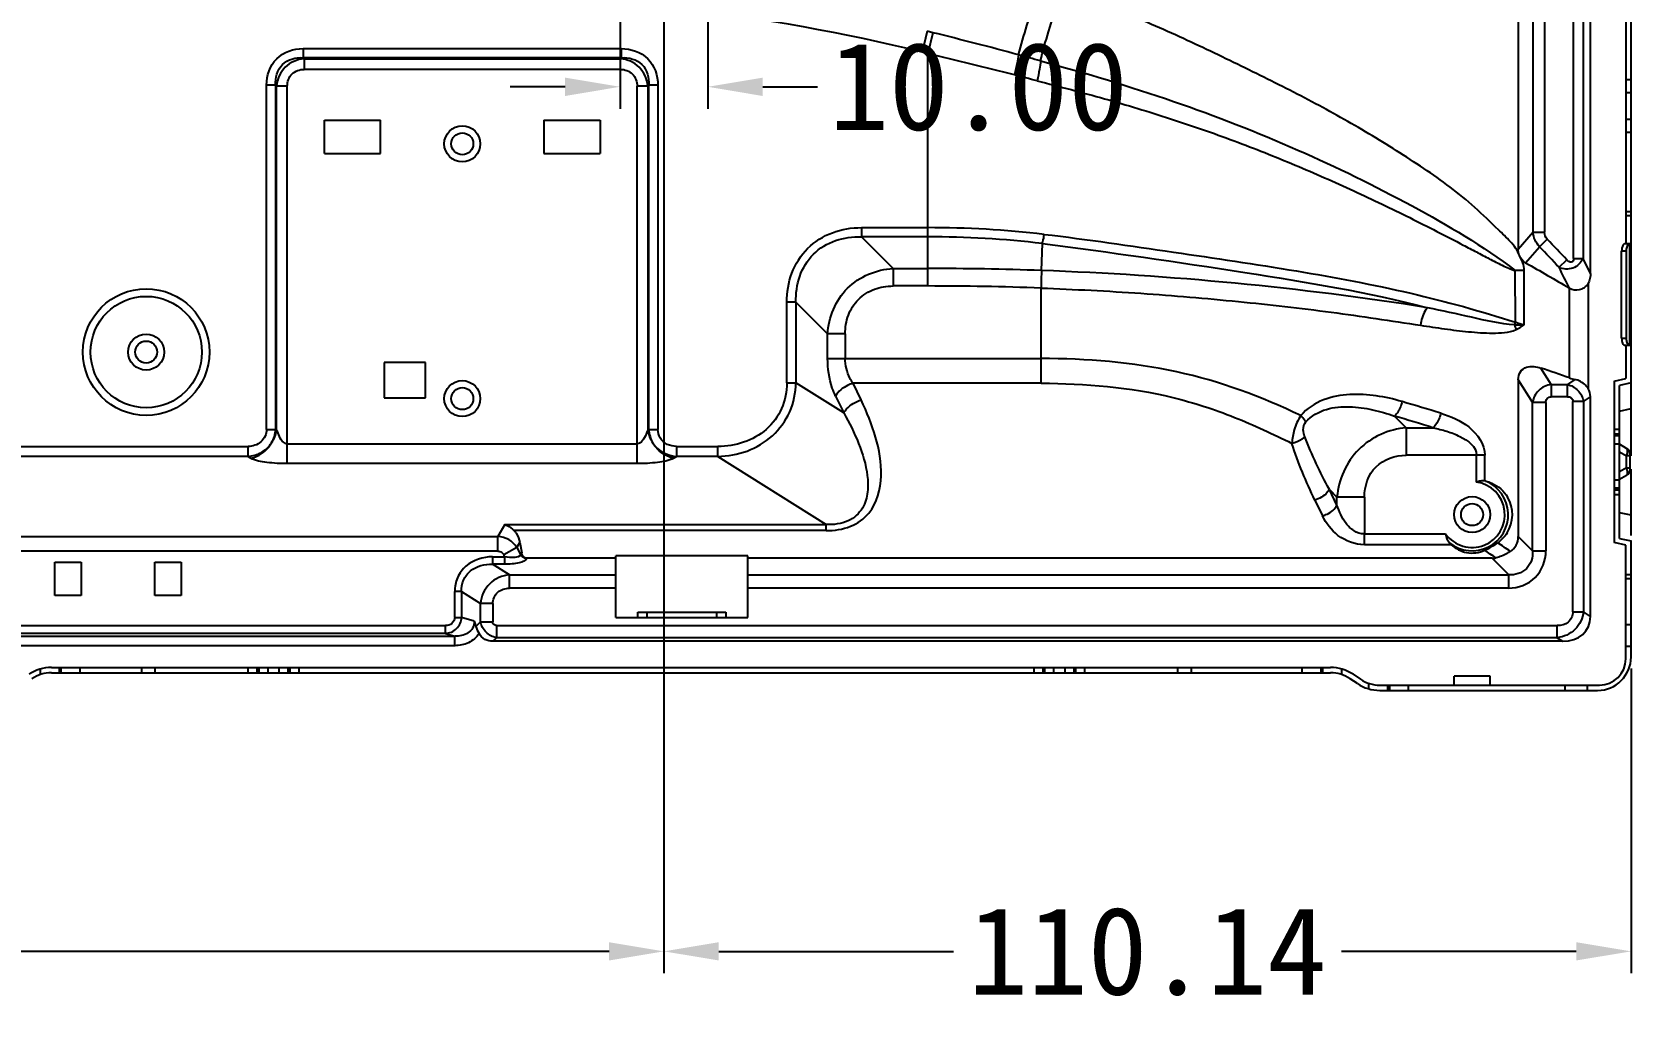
# Model space of a CAD drawing. Header units: millimetres. Extents: x 7835 to 8931, y -815 to 22.
# Drawn here: x 8749.3 to 8931.4, y -685 to -573.8 of the extents above; entities that cross this region are included whole.
import ezdxf

# ---------------------------------------------------------------- set-up
doc = ezdxf.new("R2010")
doc.units = ezdxf.units.MM
doc.header["$LTSCALE"] = 46.255
doc.header["$PDMODE"] = 3
doc.header["$PDSIZE"] = 0.3125
doc.layers.get('0').update_dxf_attribs({"linetype": 'CONTINUOUS'})
doc.layers.get('Defpoints').update_dxf_attribs({"linetype": 'CONTINUOUS'})
doc.styles.get("Standard").update_dxf_attribs({"font": 'simfang.ttf'})
doc.dimstyles.new('001', dxfattribs={"dimscale": 2.5, "dimtxt": 4, "dimasz": 2.5, "dimexe": 1, "dimexo": 1, "dimgap": 0.5, "dimtad": 0, "dimzin": 0, "dimdsep": 46, "dimtxsty": 'Standard', "dimcen": 0, "dimclrd": 2, "dimclre": 2, "dimclrt": 5, "dimadec": 0, "dimazin": 0, "dimtp": 0.01, "dimtm": 0.01, "dimtfac": 1, "dimtofl": 0, "dimtmove": 0, "dimatfit": 3, "dimldrblk": 'CLOSED', "dimfxl": 1, "dimtolj": 1, "dimtzin": 0, "dimarcsym": 0})

# ---------------------------------------------------------------- blocks, each defined once
blk = doc.blocks.new('*D429')
at = {"color": 2, "lineweight": -2, "transparency": 16777216}
for p, q in [((8821.24, -542.12), (8821.24, -680.92)), ((8931.38, -646.22), (8931.38, -680.92)), ((8827.49, -678.42), (8854.2, -678.42)), ((8925.13, -678.42), (8898.41, -678.42))]:
    blk.add_line(p, q, dxfattribs=at)
at = {"color": 2, "transparency": 16777216}
for points in [[(8827.49, -677.38), (8827.49, -679.46), (8821.24, -678.42)], [(8925.13, -677.38), (8925.13, -679.46), (8931.38, -678.42)]]:
    blk.add_solid(points, dxfattribs=at)
at = {"layer": 'Defpoints', "color": 0, "transparency": 16777216}
for p in [(8821.24, -539.62), (8931.38, -643.72), (8821.24, -678.42)]:
    blk.add_point(p, dxfattribs=at)
at = {"color": 5, "transparency": 16777216, "insert": (8876.31, -678.42), "char_height": 10, "attachment_point": 5}
blk.add_mtext('\\A1;110.14', dxfattribs=at)
blk = doc.blocks.new('_CLOSED')
at = {"color": 0, "linetype": 'ByBlock'}
for p, q in [((0, 0), (-1, 0.167)), ((-1, 0.167), (-1, -0.167)), ((-1, -0.167), (0, 0)), ((-1, 0), (0, 0))]:
    blk.add_line(p, q, dxfattribs=at)
blk = doc.blocks.new('*D430')
at = {"color": 2, "lineweight": -2, "transparency": 16777216}
for p, q in [((8622.28, -542.12), (8622.28, -680.92)), ((8821.24, -542.12), (8821.24, -680.92)), ((8628.53, -678.42), (8699.76, -678.42)), ((8814.99, -678.42), (8743.75, -678.42))]:
    blk.add_line(p, q, dxfattribs=at)
at = {"color": 2, "transparency": 16777216}
for points in [[(8628.53, -677.38), (8628.53, -679.46), (8622.28, -678.42)], [(8814.99, -677.38), (8814.99, -679.46), (8821.24, -678.42)]]:
    blk.add_solid(points, dxfattribs=at)
at = {"layer": 'Defpoints', "color": 0, "transparency": 16777216}
for p in [(8622.28, -539.62), (8821.24, -539.62), (8622.28, -678.42)]:
    blk.add_point(p, dxfattribs=at)
at = {"color": 5, "transparency": 16777216, "insert": (8721.76, -678.42), "char_height": 10, "attachment_point": 5}
blk.add_mtext('\\A1;198.96', dxfattribs=at)
blk = doc.blocks.new('*D438')
at = {"color": 2, "lineweight": -2, "transparency": 16777216}
for p, q in [((8816.24, -542.12), (8816.24, -582.53)), ((8826.24, -542.12), (8826.24, -582.53)), ((8809.99, -580.03), (8803.74, -580.03)), ((8832.49, -580.03), (8838.74, -580.03))]:
    blk.add_line(p, q, dxfattribs=at)
at = {"color": 2, "transparency": 16777216}
for points in [[(8809.99, -578.99), (8809.99, -581.08), (8816.24, -580.03)], [(8832.49, -578.99), (8832.49, -581.08), (8826.24, -580.03)]]:
    blk.add_solid(points, dxfattribs=at)
at = {"layer": 'Defpoints', "color": 0, "transparency": 16777216}
for p in [(8816.24, -539.62), (8826.24, -539.62), (8826.24, -580.03)]:
    blk.add_point(p, dxfattribs=at)
at = {"color": 5, "transparency": 16777216, "insert": (8857.07, -580.03), "char_height": 10, "attachment_point": 5}
blk.add_mtext('\\A1;10.00', dxfattribs=at)

msp = doc.modelspace()

# ---------------------------------------------------------------- linework, layer by layer
at = {"color": 7, "linetype": 'Continuous'}
for p, q in [((8924.842, -599.567), (8924.842, -28.178)), ((8925.915, -28.178), (8925.915, -599.567)), ((8926.754, -601.263), (8926.754, -27.339)), ((8920.22, -596.584), (8920.22, -33.97)), ((8921.536, -33.97), (8921.536, -596.584)), ((8918.532, -86.704), (8918.532, -598.537)), ((8930.775, -572.597), (8930.775, -597.92)), ((8931.375, -622.048), (8931.375, -572.12)), ((8851.22, -573.72), (8850.648, -576.082)), ((8851.857, -573.875), (8851.221, -573.718)), ((8851.857, -573.874), (8851.275, -576.236)), ((8780.134, -575.681), (8816.399, -575.681)), ((8780.134, -575.681), (8780.134, -576.72)), ((8816.399, -576.72), (8780.134, -576.72)), ((8780.25, -576.835), (8780.134, -576.72)), ((8780.25, -576.835), (8816.284, -576.835)), ((8780.25, -576.835), (8780.25, -578.048)), ((8816.284, -576.835), (8816.399, -576.72)), ((8816.284, -578.048), (8816.284, -576.835)), ((8816.399, -576.72), (8816.399, -575.681)), ((8851.275, -602.701), (8851.275, -576.236)), ((8816.284, -578.048), (8780.25, -578.048)), ((8777.017, -579.838), (8775.978, -579.838)), ((8775.978, -619.019), (8775.978, -579.838)), ((8777.132, -579.953), (8777.017, -579.838)), ((8777.017, -579.838), (8777.017, -619.019)), ((8778.345, -579.953), (8777.132, -579.953)), ((8777.132, -619.092), (8777.132, -579.953)), ((8778.345, -622.92), (8778.345, -579.953)), ((8819.401, -579.953), (8818.189, -579.953)), ((8818.189, -622.92), (8818.189, -579.953)), ((8819.401, -579.953), (8819.517, -579.838)), ((8819.401, -579.953), (8819.401, -619.091)), ((8820.556, -579.838), (8819.517, -579.838)), ((8819.517, -619.019), (8819.517, -579.838)), ((8820.556, -579.838), (8820.556, -619.019)), ((8930.775, -579.22), (8931.375, -579.22)), ((8931.375, -580.72), (8930.775, -580.72)), ((8782.575, -583.82), (8788.975, -583.82)), ((8782.575, -587.62), (8782.575, -583.82)), ((8788.975, -587.62), (8788.975, -583.82)), ((8807.575, -583.82), (8813.975, -583.82)), ((8807.575, -583.82), (8807.575, -587.62)), ((8813.975, -583.82), (8813.975, -587.62)), ((8930.775, -583.72), (8931.375, -583.72)), ((8931.375, -585.22), (8930.775, -585.22)), ((8782.575, -587.62), (8788.975, -587.62)), ((8807.575, -587.62), (8813.975, -587.62)), ((8930.775, -594.22), (8931.375, -594.22)), ((8931.375, -594.72), (8930.775, -594.72)), ((8843.723, -596.062), (8851.275, -596.062)), ((8843.723, -596.062), (8843.723, -597.101)), ((8851.275, -597.101), (8843.723, -597.101)), ((8847.332, -600.709), (8843.723, -597.101)), ((8920.22, -596.584), (8918.532, -598.537)), ((8920.22, -596.584), (8921.536, -596.584)), ((8864.228, -600.941), (8864.338, -597.864)), ((8919.374, -600.056), (8920.955, -598.226)), ((8920.955, -598.226), (8921.841, -597.38)), ((8930.862, -598.72), (8930.31, -598.72)), ((8930.31, -608.62), (8930.31, -598.72)), ((8931.375, -597.92), (8930.648, -597.92)), ((8930.862, -608.62), (8930.862, -598.72)), ((8931.23, -609.439), (8931.23, -597.9)), ((8847.332, -600.709), (8851.275, -600.709)), ((8847.332, -600.709), (8847.332, -602.701)), ((8918.203, -606.829), (8918.197, -600.928)), ((8919.215, -607.128), (8919.218, -600.928)), ((8923.185, -600.575), (8924.075, -599.734)), ((8924.842, -599.567), (8925.915, -599.567)), ((8926.754, -601.263), (8925.915, -599.567)), ((8851.275, -602.701), (8847.332, -602.701)), ((8926.501, -602.422), (8926.501, -614.372)), ((8836.275, -604.549), (8835.236, -604.549)), ((8835.236, -613.726), (8835.236, -604.549)), ((8836.275, -604.549), (8839.884, -608.157)), ((8836.275, -604.549), (8836.275, -613.726)), ((8864.192, -613.77), (8864.192, -602.933)), ((8924.386, -613.168), (8924.367, -602.937)), ((8841.876, -608.157), (8839.884, -608.157)), ((8839.884, -610.941), (8839.884, -608.157)), ((8841.876, -608.157), (8841.876, -610.941)), ((8930.31, -608.62), (8930.862, -608.62)), ((8930.648, -609.42), (8931.353, -609.42)), ((8930.775, -609.42), (8930.775, -613.243)), ((8794.075, -611.42), (8789.375, -611.42)), ((8789.375, -611.42), (8789.375, -615.42)), ((8794.075, -615.42), (8794.075, -611.42)), ((8839.884, -610.941), (8864.192, -610.941)), ((8918.532, -613.366), (8920.172, -615.967)), ((8918.532, -613.366), (8918.532, -631.219)), ((8922.293, -613.912), (8921.113, -612.04)), ((8924.967, -613.335), (8924.129, -613.912)), ((8929.475, -613.543), (8930.775, -613.243)), ((8929.475, -613.543), (8929.475, -631.897)), ((8789.375, -615.42), (8794.075, -615.42)), ((8835.236, -613.726), (8836.275, -613.726)), ((8841.712, -617.152), (8836.275, -613.726)), ((8840.789, -615.248), (8841.712, -617.152)), ((8864.192, -613.77), (8842.781, -613.77)), ((8843.703, -615.674), (8842.781, -613.77)), ((8922.293, -613.912), (8924.129, -613.912)), ((8922.293, -613.912), (8922.293, -615.297)), ((8924.129, -615.297), (8922.293, -615.297)), ((8924.129, -615.297), (8924.129, -613.912)), ((8925.975, -615.846), (8926.754, -615.31)), ((8926.754, -640.311), (8926.754, -615.31)), ((8931.375, -613.72), (8930.075, -614.02)), ((8930.075, -631.42), (8930.075, -614.02)), ((8921.676, -615.967), (8920.172, -615.967)), ((8920.172, -632.859), (8920.172, -615.967)), ((8921.676, -615.967), (8921.676, -632.859)), ((8925.975, -615.846), (8924.749, -615.846)), ((8924.749, -639.775), (8924.749, -615.846)), ((8925.975, -615.846), (8925.975, -639.775)), ((8930.075, -616.943), (8931.375, -616.643)), ((8775.978, -619.019), (8777.017, -619.019)), ((8777.132, -619.092), (8777.017, -619.019)), ((8819.517, -619.019), (8819.401, -619.091)), ((8819.517, -619.019), (8820.556, -619.019)), ((8905.771, -618.834), (8904.442, -617.505)), ((8905.771, -618.834), (8908.815, -618.834)), ((8905.771, -618.834), (8905.771, -621.952)), ((8929.475, -618.977), (8930.075, -618.977)), ((8718.463, -620.959), (8773.872, -620.959)), ((8773.872, -622.087), (8773.872, -620.959)), ((8778.345, -620.665), (8818.189, -620.665)), ((8822.662, -620.959), (8827.387, -620.959)), ((8822.662, -620.959), (8822.662, -622.087)), ((8827.387, -622.087), (8827.387, -620.959)), ((8930.075, -619.557), (8929.475, -619.557)), ((8929.475, -619.721), (8930.075, -619.721)), ((8930.075, -620.687), (8929.475, -620.687)), ((8930.875, -621.182), (8930.075, -620.72)), ((8773.872, -622.087), (8718.463, -622.087)), ((8773.872, -622.087), (8774.188, -622.286)), ((8822.346, -622.286), (8822.662, -622.087)), ((8827.387, -622.087), (8822.662, -622.087)), ((8827.387, -622.087), (8839.703, -629.851)), ((8914.716, -621.952), (8905.771, -621.952)), ((8913.779, -625.021), (8913.779, -621.952)), ((8914.716, -624.879), (8914.716, -621.952)), ((8930.075, -621.586), (8930.875, -622.048)), ((8931.275, -622.048), (8930.875, -622.048)), ((8930.875, -623.392), (8930.875, -622.048)), ((8931.275, -623.565), (8931.275, -621.875)), ((8818.189, -622.92), (8778.345, -622.92)), ((8930.875, -623.392), (8930.075, -623.854)), ((8930.875, -624.258), (8930.075, -624.72)), ((8930.875, -623.392), (8931.275, -623.392)), ((8931.375, -631.093), (8931.375, -623.565)), ((8897.019, -625.844), (8897.89, -626.715)), ((8897.89, -627.642), (8897.019, -625.844)), ((8929.475, -624.753), (8930.075, -624.753)), ((8930.075, -625.718), (8929.475, -625.718)), ((8929.475, -625.883), (8930.075, -625.883)), ((8895.373, -627.065), (8896.244, -628.863)), ((8901.007, -626.715), (8897.89, -626.715)), ((8897.89, -627.642), (8897.89, -626.715)), ((8901.007, -626.715), (8901.007, -630.919)), ((8930.075, -626.463), (8929.475, -626.463)), ((8803.128, -629.851), (8802.328, -631.196)), ((8803.128, -629.851), (8839.703, -629.851)), ((8839.703, -630.534), (8839.703, -629.851)), ((8931.375, -628.797), (8930.075, -628.497)), ((7964.223, -631.196), (8802.328, -631.196)), ((8802.328, -632.887), (8802.328, -631.196)), ((8839.703, -630.534), (8804.147, -630.534)), ((8804.475, -632.474), (8804.816, -631.902)), ((8804.816, -631.902), (8805.041, -633.054)), ((8901.007, -630.919), (8910.26, -630.919)), ((8920.172, -632.859), (8918.532, -631.219)), ((8930.775, -632.197), (8929.475, -631.897)), ((8930.075, -631.42), (8931.375, -631.72)), ((8931.375, -644.92), (8931.375, -631.72)), ((8802.328, -632.887), (7964.223, -632.887)), ((8801.717, -633.518), (8803.053, -633.518)), ((8801.717, -633.518), (8801.717, -634.363)), ((8804.475, -632.474), (8802.989, -633.281)), ((8803.053, -633.518), (8803.053, -633.37)), ((8803.117, -634.363), (8803.117, -633.518)), ((8804.475, -632.474), (8804.91, -633.274)), ((8805.041, -633.054), (8804.91, -633.274)), ((8815.775, -633.691), (8805.668, -633.691)), ((8830.775, -633.42), (8815.775, -633.42)), ((8815.775, -640.42), (8815.775, -633.42)), ((8830.775, -640.42), (8830.775, -633.42)), ((8915.554, -633.691), (8830.775, -633.691)), ((8910.911, -632.141), (8901.017, -632.141)), ((8915.554, -633.691), (8917.447, -635.584)), ((8920.172, -632.859), (8921.676, -632.859)), ((8930.775, -645.12), (8930.775, -632.197)), ((8751.875, -634.14), (8754.875, -634.14)), ((8751.875, -637.94), (8751.875, -634.14)), ((8754.875, -634.14), (8754.875, -637.94)), ((8763.275, -634.14), (8766.275, -634.14)), ((8763.275, -637.94), (8763.275, -634.14)), ((8766.275, -634.14), (8766.275, -637.94)), ((8803.117, -634.363), (8801.717, -634.363)), ((8803.654, -635.584), (8801.717, -634.363)), ((8930.775, -635.52), (8931.375, -635.52)), ((8803.654, -635.584), (8815.775, -635.584)), ((8803.654, -637.088), (8803.654, -635.584)), ((8815.775, -637.088), (8803.654, -637.088)), ((8830.775, -635.584), (8917.447, -635.584)), ((8917.447, -637.088), (8830.775, -637.088)), ((8917.447, -637.088), (8917.447, -635.584)), ((8931.375, -636.02), (8930.775, -636.02)), ((8754.875, -637.94), (8751.875, -637.94)), ((8766.275, -637.94), (8763.275, -637.94)), ((8798.189, -637.487), (8797.409, -637.487)), ((8797.409, -640.417), (8797.409, -637.487)), ((8798.189, -637.487), (8800.354, -638.852)), ((8798.189, -637.487), (8798.189, -640.417)), ((8801.74, -638.852), (8800.354, -638.852)), ((8800.354, -640.909), (8800.354, -638.852)), ((8801.74, -638.852), (8801.74, -640.909)), ((8797.409, -640.417), (8798.189, -640.417)), ((8799.632, -640.858), (8798.189, -640.417)), ((8800.354, -640.909), (8799.815, -641.448)), ((8800.354, -640.909), (8801.74, -640.909)), ((8815.775, -640.42), (8830.775, -640.42)), ((8818.275, -639.82), (8828.275, -639.82)), ((8818.275, -640.42), (8818.275, -639.82)), ((8819.275, -639.82), (8819.275, -640.42)), ((8827.275, -640.42), (8827.275, -639.82)), ((8828.275, -639.82), (8828.275, -640.42)), ((8924.749, -639.775), (8925.975, -639.775)), ((8926.754, -640.311), (8925.975, -639.775)), ((8729.129, -642.556), (8797.421, -642.556)), ((8730.196, -641.344), (8796.355, -641.344)), ((8796.355, -642.23), (8730.196, -642.23)), ((8796.355, -642.23), (8796.355, -641.344)), ((8796.355, -642.23), (8797.421, -642.556)), ((8797.422, -643.639), (8797.422, -642.556)), ((8801.768, -643.132), (8802.173, -642.728)), ((8802.173, -641.343), (8922.977, -641.343)), ((8802.173, -641.343), (8802.173, -642.728)), ((8922.977, -642.728), (8802.173, -642.728)), ((8922.977, -642.728), (8922.977, -641.343)), ((8922.977, -642.728), (8923.565, -643.132)), ((8930.775, -641.22), (8931.375, -641.22)), ((8797.422, -643.639), (8729.129, -643.639)), ((8923.565, -643.132), (8801.768, -643.132)), ((8931.375, -643.72), (8930.775, -643.72)), ((8750.244, -646.918), (8750.244, -646.291)), ((8751.487, -646.12), (8897.164, -646.12)), ((8752.365, -646.12), (8752.365, -646.72)), ((8752.608, -646.72), (8752.608, -646.12)), ((8754.729, -646.12), (8754.729, -646.72)), ((8761.775, -646.72), (8761.775, -646.12)), ((8763.275, -646.12), (8763.275, -646.72)), ((8773.907, -646.72), (8773.907, -646.12)), ((8774.892, -646.12), (8774.892, -646.72)), ((8775.13, -646.72), (8775.13, -646.12)), ((8776.115, -646.12), (8776.115, -646.72)), ((8777.436, -646.72), (8777.436, -646.12)), ((8778.421, -646.12), (8778.421, -646.72)), ((8778.659, -646.72), (8778.659, -646.12)), ((8779.644, -646.12), (8779.644, -646.72)), ((8863.407, -646.72), (8863.407, -646.12)), ((8864.392, -646.12), (8864.392, -646.72)), ((8864.63, -646.72), (8864.63, -646.12)), ((8865.615, -646.12), (8865.615, -646.72)), ((8866.936, -646.72), (8866.936, -646.12)), ((8867.921, -646.12), (8867.921, -646.72)), ((8868.159, -646.72), (8868.159, -646.12)), ((8869.144, -646.12), (8869.144, -646.72)), ((8879.775, -646.72), (8879.775, -646.12)), ((8881.275, -646.12), (8881.275, -646.72)), ((8893.922, -646.72), (8893.922, -646.12)), ((8896.043, -646.12), (8896.043, -646.72)), ((8896.286, -646.72), (8896.286, -646.12)), ((8898.407, -646.291), (8898.407, -646.918)), ((8751.487, -646.72), (8897.164, -646.72)), ((8900.217, -647.947), (8899.383, -647.392)), ((8899.716, -646.892), (8900.549, -647.448)), ((8901.526, -648.549), (8901.526, -647.922)), ((8902.768, -648.12), (8927.775, -648.12)), ((8903.647, -648.12), (8903.647, -648.72)), ((8903.89, -648.72), (8903.89, -648.12)), ((8906.011, -648.12), (8906.011, -648.72)), ((8915.325, -647.12), (8911.225, -647.12)), ((8911.225, -648.12), (8911.225, -647.12)), ((8915.325, -648.12), (8915.325, -647.12)), ((8923.875, -648.72), (8923.875, -648.12)), ((8926.375, -648.12), (8926.375, -648.72)), ((8902.768, -648.72), (8927.575, -648.72))]:
    msp.add_line(p, q, dxfattribs=at)
for centre, radius in [((8798.275, -586.52), 2.05), ((8798.275, -586.52), 1.25), ((8762.275, -610.22), 7.204), ((8762.275, -610.22), 6.338), ((8762.275, -610.22), 2.05), ((8762.275, -610.22), 1.25), ((8798.275, -615.52), 2.05), ((8798.275, -615.52), 1.25), ((8913.275, -628.72), 2.05), ((8913.275, -628.72), 1.25)]:
    msp.add_circle(centre, radius, dxfattribs=at)
for centre, radius, start, end in [((8795.142, -804.616), 235.176, 76.34836, 89.79894), ((8759.288, -952.548), 389.825, 74.78372, 76.26313), ((8808.254, -751.023), 180.004, 76.17234, 76.37801), ((8703.393, -1193.509), 634.741, 75.607718, 76.527335), ((8784.686, -857.701), 291.637, 74.19485, 74.70795), ((8794.453, -838.846), 268.575, 75.05269, 75.61791), ((8851.314, -711.01), 114.948, 83.39116, 90.01935), ((8851.308, -708.727), 111.626, 83.2967, 90.0168), ((8332.163, -1159.332), 813.336, 43.392573, 43.620765), ((8354.063, -1138.612), 784.413, 43.391814, 43.628798), ((8851.275, -963.198), 362.489, 87.95225, 90), ((8851.399, -965.358), 364.643, 81.03688, 87.98383), ((8918.7, -868.532), 267.604, 89.8885, 90.10771), ((8851.275, -963.198), 360.497, 87.94668, 90), ((8918.805, -595.48), 11.656, 266.64585, 272.01399), ((8914.42, -599.913), 8.663, 296.50681, 303.60517), ((8705.048, -1243.985), 667.862, 70.827186, 71.124228), ((8926.259, -607.758), 5.725, 250.90828, 256.95333), ((8820.951, -903.835), 300.076, 72.79363, 73.6731), ((8823.126, -618.498), 3.771, 189.0594, 192.47956), ((8819.125, -906.124), 300.965, 72.66203, 73.53206), ((8823.296, -618.458), 3.946, 192.50423, 200.72805), ((8823.456, -618.396), 4.118, 200.74391, 212.01321), ((8930.475, -621.875), 0.8, 0, 60), ((8930.475, -623.565), 0.8, 300, 0), ((8913.275, -628.72), 3.733, 216.10291, 82.24766), ((8913.275, -628.72), 4.119, 231.39962, 68.23058), ((8913.975, -628.72), 3.889, 327.48664, 30.91288), ((8802.197, -633.858), 2.666, 31.28857, 87.19267), ((8720.758, -917.836), 344.789, 55.51278, 55.76883), ((8721.736, -918.069), 345.971, 55.51286, 55.80105), ((8751.487, -650.72), 4.6, 90, 123.69007), ((8897.164, -650.72), 4.6, 56.30993, 90), ((8927.575, -644.92), 3.8, 270, 0), ((8927.775, -645.12), 3, 270, 0), ((8751.487, -650.72), 4, 90, 123.69007), ((8897.164, -650.72), 4, 56.30993, 90), ((8902.768, -644.12), 4.6, 236.30993, 270), ((8902.768, -644.12), 4, 236.30993, 270)]:
    msp.add_arc(centre, radius, start, end, dxfattribs=at)
msp.add_ellipse((8922.054, -638.975), major_axis=(4.233, -2.913), ratio=0.7005829, start_param=-0.7944166, end_param=0.4491787, dxfattribs=at)
for points, knots in [([(8861.602, -576.39), (8861.894, -575.263), (8862.756, -572.466), (8863.642, -569.678), (8864.192, -568.005)], [0, 0, 0, 0, 0.397948, 1, 1, 1, 1]), ([(8864.119, -577.09), (8864.381, -575.971), (8865.186, -573.226), (8866.049, -570.502), (8866.586, -568.88)], [0, 0, 0, 0, 0.4020205, 1, 1, 1, 1]), ([(8918.658, -599.236), (8918.449, -598.639), (8917.662, -597.596), (8915.839, -595.908), (8913.643, -593.732), (8910.787, -591.413), (8907.779, -589.299), (8904.68, -587.302), (8900.475, -584.708), (8895.028, -581.664), (8888.234, -578.278), (8881.259, -574.902), (8874.05, -571.685), (8869.095, -569.78), (8866.586, -568.88)], [0, 0, 0, 0, 0.0311431, 0.0623325, 0.1229767, 0.1830475, 0.2434458, 0.3040161, 0.364627, 0.4868871, 0.6112042, 0.7385842, 0.8686489, 1, 1, 1, 1]), ([(8775.978, -579.838), (8775.978, -578.766), (8776.756, -576.459), (8779.064, -575.681), (8780.134, -575.681)], [0, 0, 0, 0, 0.5000687, 1, 1, 1, 1]), ([(8777.017, -579.838), (8776.966, -579.017), (8777.451, -577.154), (8779.314, -576.669), (8780.134, -576.72)], [0, 0, 0, 0, 0.4999917, 1, 1, 1, 1]), ([(8780.25, -576.835), (8779.468, -576.899), (8777.888, -577.591), (8777.195, -579.171), (8777.132, -579.953)], [0, 0, 0, 0, 0.5000497, 1, 1, 1, 1]), ([(8819.401, -579.953), (8819.338, -579.171), (8818.646, -577.591), (8817.065, -576.898), (8816.284, -576.835)], [0, 0, 0, 0, 0.5000497, 1, 1, 1, 1]), ([(8816.399, -575.681), (8817.47, -575.681), (8819.778, -576.459), (8820.556, -578.767), (8820.556, -579.838)], [0, 0, 0, 0, 0.5000687, 1, 1, 1, 1]), ([(8816.399, -576.72), (8817.219, -576.669), (8819.082, -577.154), (8819.568, -579.017), (8819.517, -579.838)], [0, 0, 0, 0, 0.4999917, 1, 1, 1, 1]), ([(8861.602, -576.39), (8861.597, -576.702), (8861.453, -577.475), (8861.282, -578.235), (8861.163, -578.689)], [0, 0, 0, 0, 0.3995812, 1, 1, 1, 1]), ([(8864.119, -577.09), (8864.119, -577.401), (8864, -578.165), (8863.84, -578.916), (8863.727, -579.359)], [0, 0, 0, 0, 0.4044986, 1, 1, 1, 1]), ([(8864.119, -577.09), (8869.224, -578.446), (8879.143, -581.428), (8893.3, -586.941), (8906.34, -593.315), (8914.503, -598.15), (8918.198, -600.928)], [0, 0, 0, 0, 0.2668597, 0.5227945, 0.7664608, 1, 1, 1, 1]), ([(8778.345, -579.953), (8778.345, -579.462), (8778.704, -578.407), (8779.759, -578.048), (8780.25, -578.048)], [0, 0, 0, 0, 0.500187, 1, 1, 1, 1]), ([(8816.284, -578.048), (8816.774, -578.048), (8817.83, -578.407), (8818.189, -579.463), (8818.189, -579.953)], [0, 0, 0, 0, 0.5001861, 1, 1, 1, 1]), ([(8863.727, -579.359), (8865.023, -579.668), (8867.59, -580.353), (8872.677, -581.721), (8878.895, -583.6), (8886.138, -586.111), (8893.09, -588.872), (8898.68, -591.338), (8903.01, -593.37), (8906.163, -594.909), (8909.246, -596.467), (8911.77, -597.781), (8913.76, -598.827), (8915.232, -599.597), (8916.457, -600.226), (8917.432, -600.688), (8917.936, -600.894), (8918.198, -600.928)], [0, 0, 0, 0, 0.0680324, 0.1356048, 0.2689906, 0.3995565, 0.5269054, 0.6507953, 0.7114017, 0.7711072, 0.8299079, 0.8877884, 0.9163689, 0.9446864, 0.9726876, 0.9865156, 1, 1, 1, 1]), ([(8835.236, -604.549), (8835.236, -603.433), (8835.592, -601.175), (8837.424, -598.25), (8840.349, -596.418), (8842.607, -596.062), (8843.723, -596.062)], [0, 0, 0, 0, 0.2502707, 0.5000023, 0.7497352, 1, 1, 1, 1]), ([(8836.275, -604.549), (8836.249, -603.559), (8836.501, -601.547), (8838.09, -598.915), (8840.722, -597.327), (8842.733, -597.074), (8843.723, -597.101)], [0, 0, 0, 0, 0.2502973, 0.5000008, 0.7497043, 1, 1, 1, 1]), ([(8864.338, -597.864), (8864.361, -597.802), (8864.458, -597.462), (8864.511, -597.111), (8864.544, -596.826)], [0, 0, 0, 0, 0.1862724, 1, 1, 1, 1]), ([(8864.544, -596.826), (8869.462, -597.396), (8879.032, -598.815), (8892.98, -600.854), (8906.033, -603.281), (8914.282, -605.56), (8918.203, -606.829)], [0, 0, 0, 0, 0.2717516, 0.5309675, 0.7738233, 1, 1, 1, 1]), ([(8864.338, -597.864), (8872.032, -598.863), (8886.701, -600.974), (8901.364, -603.399), (8908.21, -605.168)], [0, 0, 0, 0, 0.5231525, 1, 1, 1, 1]), ([(8930.648, -597.92), (8930.619, -597.92), (8930.455, -597.981), (8930.395, -598.167), (8930.361, -598.298)], [0, 0, 0, 0, 0.1787309, 1, 1, 1, 1]), ([(8930.862, -598.72), (8930.862, -598.653), (8930.876, -598.42), (8930.929, -598.179), (8931.022, -598.04)], [0, 0, 0, 0, 0.2855838, 1, 1, 1, 1]), ([(8839.884, -608.157), (8839.991, -606.273), (8841.56, -602.385), (8845.448, -600.816), (8847.332, -600.709)], [0, 0, 0, 0, 0.5000562, 1, 1, 1, 1]), ([(8864.228, -600.941), (8864.232, -601.063), (8864.211, -601.727), (8864.206, -602.391), (8864.192, -602.933)], [0, 0, 0, 0, 0.1834893, 1, 1, 1, 1]), ([(8925.915, -599.567), (8925.702, -600.059), (8924.834, -600.87), (8923.643, -600.815), (8923.185, -600.575)], [0, 0, 0, 0, 0.5088197, 1, 1, 1, 1]), ([(8924.842, -599.567), (8924.842, -599.662), (8924.833, -599.862), (8924.473, -600.118), (8924.203, -599.869), (8924.075, -599.734)], [0, 0, 0, 0, 0.2545559, 0.4992215, 1, 1, 1, 1]), ([(8841.876, -608.157), (8841.876, -607.44), (8842.104, -605.988), (8843.282, -604.108), (8845.163, -602.93), (8846.614, -602.701), (8847.332, -602.701)], [0, 0, 0, 0, 0.2502413, 0.4999975, 0.7497541, 1, 1, 1, 1]), ([(8924.367, -602.937), (8924.702, -603.12), (8925.548, -603.28), (8926.298, -602.774), (8926.501, -602.422)], [0, 0, 0, 0, 0.484899, 1, 1, 1, 1]), ([(8864.192, -602.933), (8867.986, -603.084), (8875.487, -603.453), (8886.505, -604.407), (8897.125, -605.603), (8904.021, -606.653), (8907.41, -607.163)], [0, 0, 0, 0, 0.2621995, 0.5184301, 0.7634324, 1, 1, 1, 1]), ([(8908.21, -605.168), (8908.105, -605.276), (8907.678, -605.867), (8907.48, -606.595), (8907.41, -607.163)], [0, 0, 0, 0, 0.2084256, 1, 1, 1, 1]), ([(8918.124, -607.115), (8916.464, -607.014), (8913.162, -606.243), (8909.878, -605.53), (8908.21, -605.168)], [0, 0, 0, 0, 0.4935126, 1, 1, 1, 1]), ([(8907.41, -607.163), (8908.321, -607.308), (8910.141, -607.586), (8912.868, -607.925), (8915.15, -608.091), (8916.96, -608.025), (8917.879, -607.867), (8918.287, -607.665)], [0, 0, 0, 0, 0.2524469, 0.503005, 0.751727, 0.8755718, 1, 1, 1, 1]), ([(8930.31, -608.62), (8930.31, -608.689), (8930.325, -608.925), (8930.378, -609.174), (8930.479, -609.312)], [0, 0, 0, 0, 0.2876244, 1, 1, 1, 1]), ([(8931.23, -609.439), (8931.197, -609.439), (8931.014, -609.376), (8930.944, -609.167), (8930.908, -609.021)], [0, 0, 0, 0, 0.1793389, 1, 1, 1, 1]), ([(8840.789, -615.248), (8840.643, -614.948), (8840.094, -613.577), (8839.884, -612.081), (8839.884, -610.941)], [0, 0, 0, 0, 0.2264948, 1, 1, 1, 1]), ([(8842.781, -613.77), (8842.644, -613.584), (8842.115, -612.734), (8841.876, -611.709), (8841.876, -610.941)], [0, 0, 0, 0, 0.2311107, 1, 1, 1, 1]), ([(8893.758, -617.449), (8889.267, -615.285), (8879.611, -611.726), (8869.372, -610.98), (8864.192, -610.941)], [0, 0, 0, 0, 0.4904261, 1, 1, 1, 1]), ([(8918.532, -613.366), (8918.532, -613.053), (8918.668, -612.417), (8919.441, -611.869), (8920.305, -611.822), (8920.85, -611.95), (8921.113, -612.04)], [0, 0, 0, 0, 0.2709653, 0.5195785, 0.7590838, 1, 1, 1, 1]), ([(8926.501, -614.372), (8926.417, -614.235), (8926.017, -613.746), (8925.42, -613.441), (8924.966, -613.335)], [0, 0, 0, 0, 0.256373, 1, 1, 1, 1]), ([(8835.236, -613.726), (8835.236, -614.713), (8834.848, -616.719), (8833.031, -619.183), (8830.373, -620.663), (8828.376, -620.959), (8827.387, -620.959)], [0, 0, 0, 0, 0.2499292, 0.4995762, 0.749655, 1, 1, 1, 1]), ([(8827.387, -622.087), (8828.509, -622.066), (8830.768, -621.673), (8833.74, -619.921), (8835.78, -617.116), (8836.255, -614.848), (8836.275, -613.726)], [0, 0, 0, 0, 0.2499544, 0.4999593, 0.7498512, 1, 1, 1, 1]), ([(8842.781, -613.77), (8842.566, -613.831), (8841.788, -614.133), (8841.071, -614.702), (8840.789, -615.248)], [0, 0, 0, 0, 0.2666579, 1, 1, 1, 1]), ([(8864.192, -613.77), (8869.224, -613.77), (8876.789, -614.409), (8886.213, -617.492), (8890.615, -619.542), (8892.759, -620.613)], [0, 0, 0, 0, 0.509224, 0.7575782, 1, 1, 1, 1]), ([(8905.308, -615.86), (8904.351, -615.558), (8902.375, -615.141), (8899.334, -614.929), (8896.269, -615.485), (8894.435, -616.648), (8893.758, -617.449)], [0, 0, 0, 0, 0.2459181, 0.4929948, 0.7430311, 1, 1, 1, 1]), ([(8922.293, -613.912), (8921.77, -613.967), (8920.744, -614.443), (8920.233, -615.455), (8920.172, -615.967)], [0, 0, 0, 0, 0.5052853, 1, 1, 1, 1]), ([(8921.676, -615.967), (8921.676, -615.801), (8921.779, -615.448), (8922.128, -615.297), (8922.293, -615.297)], [0, 0, 0, 0, 0.502078, 1, 1, 1, 1]), ([(8924.129, -613.912), (8924.579, -614.005), (8925.436, -614.506), (8925.89, -615.383), (8925.975, -615.846)], [0, 0, 0, 0, 0.4938073, 1, 1, 1, 1]), ([(8924.129, -615.297), (8924.281, -615.297), (8924.608, -615.374), (8924.749, -615.696), (8924.749, -615.846)], [0, 0, 0, 0, 0.503384, 1, 1, 1, 1]), ([(8839.703, -630.534), (8840.647, -630.534), (8842.482, -630.286), (8845.309, -628.307), (8846.297, -624.259), (8845.474, -619.84), (8844.364, -617.038), (8843.703, -615.674)], [0, 0, 0, 0, 0.1503523, 0.2865727, 0.5235109, 0.7588015, 1, 1, 1, 1]), ([(8841.712, -617.152), (8842.356, -618.271), (8843.498, -620.552), (8844.428, -623.625), (8844.517, -626.156), (8843.988, -628.148), (8842.198, -629.715), (8840.55, -629.879), (8839.703, -629.851)], [0, 0, 0, 0, 0.2395679, 0.4726145, 0.5880986, 0.7069211, 0.8426195, 1, 1, 1, 1]), ([(8841.712, -617.152), (8841.798, -616.985), (8842.296, -616.3), (8843.078, -615.852), (8843.703, -615.674)], [0, 0, 0, 0, 0.225099, 1, 1, 1, 1]), ([(8894.347, -618.166), (8894.96, -617.482), (8896.634, -616.552), (8899.335, -616.344), (8901.948, -616.717), (8903.623, -617.215), (8904.442, -617.506)], [0, 0, 0, 0, 0.2589681, 0.5085515, 0.7548089, 1, 1, 1, 1]), ([(8905.307, -615.86), (8905.267, -616.03), (8905.086, -616.624), (8904.785, -617.215), (8904.442, -617.506)], [0, 0, 0, 0, 0.2803358, 1, 1, 1, 1]), ([(8909.718, -617.189), (8909.676, -617.359), (8909.484, -617.955), (8909.169, -618.55), (8908.814, -618.834)], [0, 0, 0, 0, 0.2784411, 1, 1, 1, 1]), ([(8909.718, -617.189), (8910.847, -617.53), (8913.076, -618.427), (8914.744, -620.724), (8914.712, -621.952)], [0, 0, 0, 0, 0.4898418, 1, 1, 1, 1]), ([(8775.978, -619.019), (8775.977, -619.536), (8775.504, -620.634), (8774.393, -620.959), (8773.872, -620.959)], [0, 0, 0, 0, 0.4981029, 1, 1, 1, 1]), ([(8778.345, -620.665), (8778.189, -620.665), (8777.525, -620.309), (8777.356, -619.575), (8777.132, -619.092)], [0, 0, 0, 0, 0.2262031, 1, 1, 1, 1]), ([(8819.401, -619.092), (8819.331, -619.244), (8819.111, -619.839), (8818.691, -620.665), (8818.189, -620.665)], [0, 0, 0, 0, 0.2501174, 1, 1, 1, 1]), ([(8819.517, -619.019), (8819.531, -619.29), (8819.646, -619.824), (8819.82, -620.349), (8819.965, -620.579)], [0, 0, 0, 0, 0.4996893, 1, 1, 1, 1]), ([(8893.758, -617.449), (8893.438, -617.95), (8892.959, -618.98), (8892.796, -620.093), (8892.759, -620.613)], [0, 0, 0, 0, 0.5331512, 1, 1, 1, 1]), ([(8894.348, -618.164), (8894.313, -618.107), (8894.138, -617.852), (8893.929, -617.621), (8893.758, -617.449)], [0, 0, 0, 0, 0.214793, 1, 1, 1, 1]), ([(8894.219, -619.869), (8894.12, -619.615), (8893.963, -619.039), (8894.135, -618.402), (8894.347, -618.166)], [0, 0, 0, 0, 0.4616744, 1, 1, 1, 1]), ([(8905.771, -618.834), (8903.796, -619.004), (8899.804, -620.748), (8898.06, -624.741), (8897.89, -626.715)], [0, 0, 0, 0, 0.500051, 1, 1, 1, 1]), ([(8908.814, -618.834), (8909.349, -618.943), (8910.415, -619.215), (8912.237, -619.88), (8913.779, -621.006), (8913.779, -621.952)], [0, 0, 0, 0, 0.2692242, 0.5334625, 1, 1, 1, 1]), ([(8773.872, -622.087), (8774.398, -622.058), (8775.457, -621.765), (8776.26, -621), (8776.539, -620.55)], [0, 0, 0, 0, 0.4987722, 1, 1, 1, 1]), ([(8774.188, -622.286), (8774.423, -622.243), (8775.375, -621.948), (8776.18, -621.212), (8776.539, -620.55)], [0, 0, 0, 0, 0.2414199, 1, 1, 1, 1]), ([(8819.965, -620.579), (8820.106, -620.805), (8820.828, -621.581), (8821.88, -622.044), (8822.662, -622.087)], [0, 0, 0, 0, 0.2538474, 1, 1, 1, 1]), ([(8822.346, -622.286), (8822.111, -622.244), (8821.156, -621.948), (8820.364, -621.219), (8819.965, -620.579)], [0, 0, 0, 0, 0.2404373, 1, 1, 1, 1]), ([(8822.662, -620.959), (8822.301, -620.959), (8821.566, -620.814), (8820.995, -620.299), (8820.813, -619.989)], [0, 0, 0, 0, 0.5006229, 1, 1, 1, 1]), ([(8894.219, -619.869), (8894.129, -619.962), (8893.708, -620.32), (8893.174, -620.536), (8892.759, -620.613)], [0, 0, 0, 0, 0.2342986, 1, 1, 1, 1]), ([(8778.345, -622.92), (8777.567, -622.924), (8776.177, -622.835), (8774.731, -622.608), (8774.188, -622.286)], [0, 0, 0, 0, 0.5518057, 1, 1, 1, 1]), ([(8822.346, -622.286), (8821.802, -622.608), (8820.357, -622.835), (8818.966, -622.924), (8818.189, -622.92)], [0, 0, 0, 0, 0.448193, 1, 1, 1, 1]), ([(8901.007, -626.715), (8901.008, -625.487), (8901.9, -622.843), (8904.544, -621.952), (8905.771, -621.952)], [0, 0, 0, 0, 0.5001667, 1, 1, 1, 1]), ([(8930.875, -622.048), (8930.897, -621.981), (8930.961, -621.754), (8931.003, -621.508), (8930.969, -621.344)], [0, 0, 0, 0, 0.2959472, 1, 1, 1, 1]), ([(8930.875, -624.258), (8930.9, -624.244), (8931.01, -624.108), (8930.988, -623.92), (8930.969, -623.783)], [0, 0, 0, 0, 0.1680295, 1, 1, 1, 1]), ([(8930.969, -623.783), (8930.966, -623.762), (8930.959, -623.718), (8930.951, -623.675), (8930.946, -623.653)], [0, 0, 0, 0, 0.4899725, 1, 1, 1, 1]), ([(8897.019, -625.844), (8896.947, -625.983), (8896.536, -626.548), (8895.89, -626.918), (8895.373, -627.065)], [0, 0, 0, 0, 0.2250992, 1, 1, 1, 1]), ([(8914.716, -624.879), (8914.566, -624.843), (8914.24, -624.897), (8913.935, -624.97), (8913.779, -625.021)], [0, 0, 0, 0, 0.482871, 1, 1, 1, 1]), ([(8914.803, -624.895), (8915.052, -624.953), (8916.05, -625.288), (8916.905, -626.04), (8917.312, -626.722)], [0, 0, 0, 0, 0.2440594, 1, 1, 1, 1]), ([(8896.244, -628.863), (8896.422, -628.813), (8897.064, -628.563), (8897.657, -628.093), (8897.89, -627.642)], [0, 0, 0, 0, 0.2666872, 1, 1, 1, 1]), ([(8901.007, -630.919), (8900.588, -630.919), (8899.759, -630.628), (8898.625, -629.476), (8898.123, -628.378), (8897.89, -627.642)], [0, 0, 0, 0, 0.2632585, 0.5157353, 1, 1, 1, 1]), ([(8803.128, -629.851), (8803.217, -629.886), (8803.591, -630.058), (8803.923, -630.313), (8804.147, -630.534)], [0, 0, 0, 0, 0.2324932, 1, 1, 1, 1]), ([(8901.017, -632.141), (8899.952, -632.142), (8897.904, -631.377), (8896.655, -629.711), (8896.244, -628.863)], [0, 0, 0, 0, 0.5306566, 1, 1, 1, 1]), ([(8804.147, -630.534), (8804.243, -630.629), (8804.573, -631.026), (8804.743, -631.531), (8804.816, -631.902)], [0, 0, 0, 0, 0.2630423, 1, 1, 1, 1]), ([(8901.007, -632.141), (8901.009, -632.05), (8901.012, -631.643), (8901.006, -631.236), (8901.007, -630.919)], [0, 0, 0, 0, 0.2221008, 1, 1, 1, 1]), ([(8917.633, -632.901), (8917.901, -632.728), (8918.383, -632.234), (8918.532, -631.558), (8918.532, -631.219)], [0, 0, 0, 0, 0.4846786, 1, 1, 1, 1]), ([(8801.717, -633.518), (8800.649, -633.518), (8798.931, -634.054), (8797.624, -635.845), (8797.409, -636.945), (8797.409, -637.487)], [0, 0, 0, 0, 0.4963746, 0.7480902, 1, 1, 1, 1]), ([(8802.328, -632.887), (8802.479, -632.887), (8802.791, -632.984), (8802.981, -633.237), (8803.053, -633.37)], [0, 0, 0, 0, 0.4981426, 1, 1, 1, 1]), ([(8804.91, -633.274), (8804.829, -633.502), (8804.052, -633.665), (8803.491, -633.595), (8803.117, -633.518)], [0, 0, 0, 0, 0.3879099, 1, 1, 1, 1]), ([(8805.677, -633.691), (8805.5, -633.988), (8804.525, -634.296), (8803.671, -634.363), (8803.117, -634.363)], [0, 0, 0, 0, 0.3842741, 1, 1, 1, 1]), ([(8805.668, -633.691), (8805.498, -633.691), (8805.167, -633.519), (8805.069, -633.2), (8805.041, -633.054)], [0, 0, 0, 0, 0.5345675, 1, 1, 1, 1]), ([(8910.911, -632.141), (8911.385, -632.592), (8912.652, -633.256), (8914.086, -633.065), (8914.713, -632.774)], [0, 0, 0, 0, 0.4861836, 1, 1, 1, 1]), ([(8914.713, -632.774), (8915.106, -632.591), (8915.611, -632.32), (8916.083, -631.998), (8916.196, -631.919)], [0, 0, 0, 0, 0.7589047, 1, 1, 1, 1]), ([(8917.633, -632.901), (8917.511, -632.979), (8916.997, -633.294), (8916.432, -633.538), (8915.985, -633.643)], [0, 0, 0, 0, 0.2395681, 1, 1, 1, 1]), ([(8917.447, -637.088), (8918.531, -637.088), (8920.828, -636.24), (8921.675, -633.943), (8921.676, -632.859)], [0, 0, 0, 0, 0.50008, 1, 1, 1, 1]), ([(8920.172, -632.859), (8920.211, -633.57), (8919.735, -635.148), (8918.157, -635.623), (8917.447, -635.584)], [0, 0, 0, 0, 0.5001514, 1, 1, 1, 1]), ([(8798.189, -637.487), (8798.173, -637.045), (8798.322, -636.138), (8799.422, -634.686), (8800.848, -634.334), (8801.717, -634.363)], [0, 0, 0, 0, 0.2522256, 0.5042523, 1, 1, 1, 1]), ([(8803.654, -635.584), (8802.831, -635.643), (8801.157, -636.353), (8800.409, -638.024), (8800.354, -638.852)], [0, 0, 0, 0, 0.4984993, 1, 1, 1, 1]), ([(8801.74, -638.852), (8801.74, -638.382), (8802.171, -637.384), (8803.18, -637.088), (8803.654, -637.088)], [0, 0, 0, 0, 0.4981182, 1, 1, 1, 1]), ([(8797.409, -640.417), (8797.409, -640.669), (8797.146, -641.195), (8796.61, -641.344), (8796.355, -641.344)], [0, 0, 0, 0, 0.497665, 1, 1, 1, 1]), ([(8796.355, -642.23), (8796.814, -642.212), (8797.76, -641.826), (8798.172, -640.881), (8798.189, -640.417)], [0, 0, 0, 0, 0.4969819, 1, 1, 1, 1]), ([(8799.632, -640.858), (8799.642, -641.119), (8799.517, -641.662), (8798.755, -642.417), (8797.932, -642.577), (8797.421, -642.556)], [0, 0, 0, 0, 0.2533148, 0.5057799, 1, 1, 1, 1]), ([(8802.173, -642.728), (8801.731, -642.65), (8800.887, -642.195), (8800.432, -641.351), (8800.354, -640.909)], [0, 0, 0, 0, 0.4999773, 1, 1, 1, 1]), ([(8802.173, -641.343), (8802.061, -641.343), (8801.821, -641.261), (8801.74, -641.021), (8801.74, -640.909)], [0, 0, 0, 0, 0.5002615, 1, 1, 1, 1]), ([(8924.749, -639.775), (8924.749, -640.204), (8924.348, -641.126), (8923.412, -641.343), (8922.977, -641.343)], [0, 0, 0, 0, 0.4965094, 1, 1, 1, 1]), ([(8925.975, -639.775), (8925.89, -640.516), (8925.188, -641.987), (8923.713, -642.636), (8922.977, -642.728)], [0, 0, 0, 0, 0.5015665, 1, 1, 1, 1]), ([(8800.179, -642.252), (8799.892, -642.698), (8799.034, -643.434), (8797.953, -643.624), (8797.422, -643.639)], [0, 0, 0, 0, 0.4990269, 1, 1, 1, 1]), ([(8801.768, -643.132), (8801.453, -643.132), (8800.803, -643.007), (8800.33, -642.527), (8800.179, -642.252)], [0, 0, 0, 0, 0.5010032, 1, 1, 1, 1])]:
    msp.add_open_spline(points, degree=3, knots=knots, dxfattribs=at)
for points in [[(8920.955, -598.226), (8920.537, -597.796), (8920.261, -597.182), (8920.22, -596.584)], [(8921.841, -597.381), (8921.645, -597.175), (8921.536, -596.869), (8921.536, -596.584)], [(8918.658, -599.236), (8918.572, -599.015), (8918.532, -598.774), (8918.532, -598.537)], [(8930.361, -598.298), (8930.325, -598.435), (8930.31, -598.578), (8930.31, -598.72)], [(8931.022, -598.04), (8931.069, -597.971), (8931.147, -597.9), (8931.23, -597.9)], [(8919.218, -600.928), (8919.205, -600.334), (8918.956, -599.75), (8918.658, -599.236)], [(8919.374, -600.056), (8919.06, -599.875), (8918.792, -599.573), (8918.658, -599.236)], [(8919.374, -600.056), (8921.038, -601.017), (8922.702, -601.977), (8924.366, -602.937)], [(8924.366, -602.938), (8923.96, -602.156), (8923.574, -601.365), (8923.185, -600.575)], [(8926.754, -601.263), (8926.754, -601.658), (8926.699, -602.08), (8926.501, -602.422)], [(8918.123, -607.115), (8918.165, -607.302), (8918.221, -607.486), (8918.287, -607.665)], [(8918.124, -607.115), (8918.156, -607.025), (8918.191, -606.93), (8918.191, -606.833)], [(8919.215, -607.128), (8918.872, -607.052), (8918.532, -606.954), (8918.203, -606.829)], [(8930.479, -609.312), (8930.518, -609.366), (8930.581, -609.42), (8930.648, -609.42)], [(8930.908, -609.021), (8930.876, -608.89), (8930.862, -608.755), (8930.862, -608.62)], [(8926.754, -615.31), (8926.754, -614.986), (8926.671, -614.648), (8926.501, -614.372)], [(8776.539, -620.55), (8776.821, -620.096), (8776.989, -619.553), (8777.017, -619.019)], [(8776.539, -620.55), (8776.849, -620.127), (8777.062, -619.612), (8777.132, -619.092)], [(8820.813, -619.989), (8820.644, -619.7), (8820.556, -619.353), (8820.556, -619.019)], [(8895.373, -627.065), (8894.362, -624.977), (8893.458, -622.826), (8892.759, -620.613)], [(8897.019, -625.844), (8895.972, -623.909), (8895.012, -621.92), (8894.219, -619.869)], [(8930.969, -621.344), (8930.956, -621.283), (8930.929, -621.213), (8930.875, -621.182)], [(8930.946, -623.653), (8930.927, -623.565), (8930.903, -623.478), (8930.875, -623.392)], [(8910.26, -630.919), (8910.319, -631.285), (8910.446, -631.674), (8910.706, -631.939)], [(8917.255, -630.81), (8916.981, -631.241), (8916.614, -631.625), (8916.196, -631.919)], [(8804.91, -633.274), (8805.064, -633.518), (8805.373, -633.681), (8805.661, -633.704)], [(8910.706, -631.939), (8910.772, -632.006), (8910.838, -632.075), (8910.909, -632.136)], [(8915.554, -633.691), (8915.693, -633.691), (8915.845, -633.692), (8915.967, -633.624)], [(8799.632, -640.858), (8799.704, -641.051), (8799.766, -641.248), (8799.815, -641.448)], [(8799.815, -641.448), (8799.885, -641.734), (8800.037, -641.994), (8800.179, -642.252)]]:
    msp.add_open_spline(points, degree=3, dxfattribs=at)

# ---------------------------------------------------------------- dimensions: what is measured, and where the dimension line sits
at = {"color": 2}
dim = msp.add_linear_dim(base=(8622.276, -678.417), p1=(8821.237, -539.62), p2=(8622.276, -539.62), dimstyle='001', override={"dimtmove": 1}, dxfattribs=at)
dim.commit()
dim.dimension.update_dxf_attribs({"geometry": '*D430', "text_midpoint": (8721.757, -678.417)})
for base, p1, p2, picture, middle in [((8826.237, -580.034), (8816.237, -539.62), (8826.237, -539.62), '*D438', (8857.073, -580.034)), ((8821.237, -678.417), (8931.375, -643.72), (8821.237, -539.62), '*D429', (8876.306, -678.417))]:
    dim = msp.add_linear_dim(base=base, p1=p1, p2=p2, dimstyle='001', dxfattribs=at)
    dim.commit()
    dim.dimension.update_dxf_attribs({"geometry": picture, "text_midpoint": middle})

doc.saveas('drawing.dxf')
